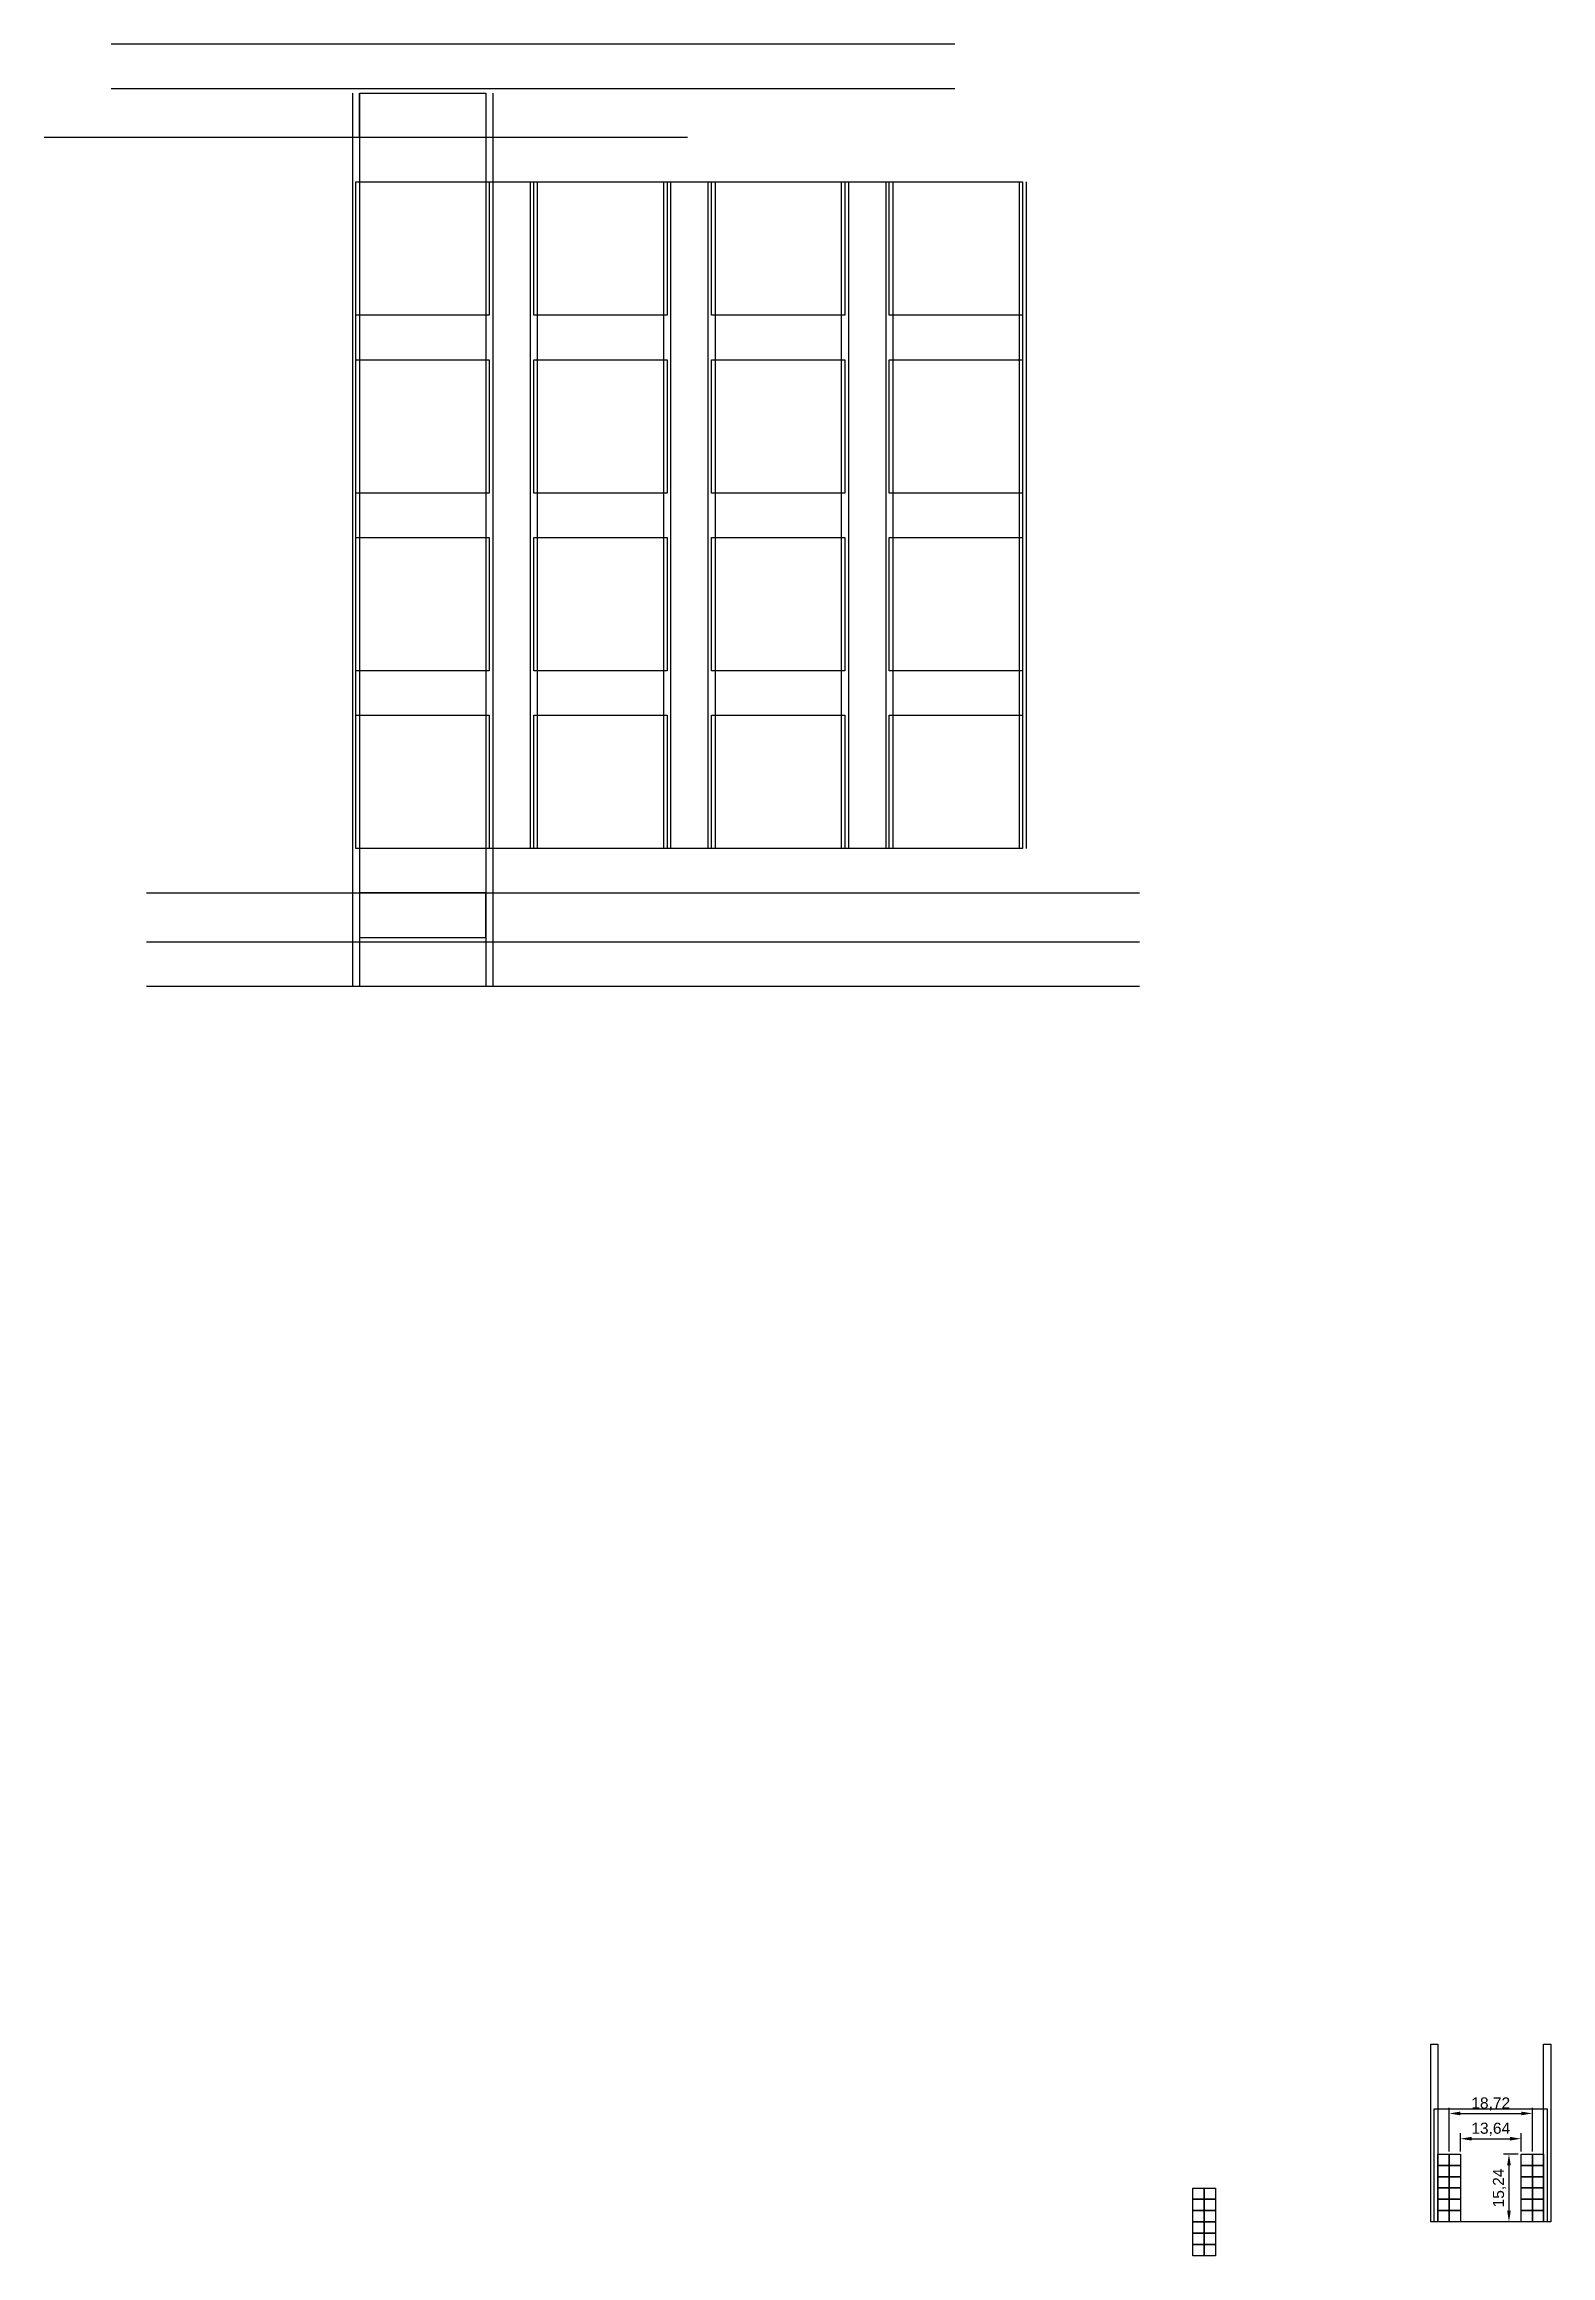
# Model space of a CAD drawing. Header units: millimetres. Extents: x -70 to 269, y -317 to 181.
import ezdxf

# ---------------------------------------------------------------- set-up
doc = ezdxf.new("R2010")
doc.units = ezdxf.units.MM
for name, color, linetype in [('endblocks', 7, 'Continuous'), ('light', 2, 'Continuous'), ('middle', 7, 'Continuous'), ('middle_shelf', 7, 'Continuous'), ('pcbs', 7, 'Continuous'), ('substrates', 7, 'Continuous')]:
    doc.layers.add(name, color=color, linetype=linetype)
doc.styles.get("Standard").update_dxf_attribs({"font": 'arial.ttf'})
doc.dimstyles.new('ISO-25', dxfattribs={"dimtxt": 2.5, "dimasz": 2.5, "dimexe": 1.25, "dimexo": 0.625, "dimtad": 1, "dimtxsty": 'Standard', "dimcen": -2.5, "dimadec": 0, "dimazin": 0, "dimtfac": 1, "dimtmove": 0, "dimatfit": 3, "dimfxl": 1, "dimarcsym": 0})

# ---------------------------------------------------------------- blocks, each defined once
blk = doc.blocks.new('*D10')
at = {"layer": 'Defpoints', "color": 0}
for p in [(262.17, -290.35), (248.53, -293.81), (262.17, -293.81)]:
    blk.add_point(p, dxfattribs=at)
at = {"layer": 'endblocks', "color": 0, "lineweight": -2}
for p, q in [((248.53, -293.19), (248.53, -289.1)), ((251.03, -290.35), (259.67, -290.35)), ((262.17, -293.19), (262.17, -289.1))]:
    blk.add_line(p, q, dxfattribs=at)
at = {"layer": 'endblocks', "color": 0}
for points in [[(251.03, -289.93), (251.03, -290.76), (248.53, -290.35)], [(259.67, -290.76), (259.67, -289.93), (262.17, -290.35)]]:
    blk.add_solid(points, dxfattribs=at)
at = {"layer": 'endblocks', "color": 0, "insert": (255.35, -288.22), "char_height": 2.5, "attachment_point": 5}
blk.add_mtext('13,64', dxfattribs=at)
blk = doc.blocks.new('*D11')
at = {"layer": 'Defpoints', "color": 0}
for p in [(262.17, -293.81), (259.45, -309.05), (262.17, -309.05)]:
    blk.add_point(p, dxfattribs=at)
at = {"layer": 'endblocks', "color": 0, "lineweight": -2}
for p, q in [((261.55, -293.81), (258.2, -293.81)), ((259.45, -296.31), (259.45, -306.55)), ((261.55, -309.05), (258.2, -309.05))]:
    blk.add_line(p, q, dxfattribs=at)
at = {"layer": 'endblocks', "color": 0}
for points in [[(259.86, -296.31), (259.03, -296.31), (259.45, -293.81)], [(259.03, -306.55), (259.86, -306.55), (259.45, -309.05)]]:
    blk.add_solid(points, dxfattribs=at)
at = {"layer": 'endblocks', "color": 0, "insert": (257.32, -301.43), "char_height": 2.5, "attachment_point": 5, "rotation": 90}
blk.add_mtext('15,24', dxfattribs=at)
blk = doc.blocks.new('*D12')
at = {"layer": 'Defpoints', "color": 0}
for p in [(264.71, -284.66), (245.99, -293.81), (264.71, -293.81)]:
    blk.add_point(p, dxfattribs=at)
at = {"layer": 'endblocks', "color": 0, "lineweight": -2}
for p, q in [((245.99, -293.19), (245.99, -283.41)), ((264.71, -293.19), (264.71, -283.41)), ((248.49, -284.66), (262.21, -284.66))]:
    blk.add_line(p, q, dxfattribs=at)
at = {"layer": 'endblocks', "color": 0}
for points in [[(248.49, -284.25), (248.49, -285.08), (245.99, -284.66)], [(262.21, -285.08), (262.21, -284.25), (264.71, -284.66)]]:
    blk.add_solid(points, dxfattribs=at)
at = {"layer": 'endblocks', "color": 0, "insert": (255.35, -282.54), "char_height": 2.5, "attachment_point": 5}
blk.add_mtext('18,72', dxfattribs=at)

msp = doc.modelspace()

# ---------------------------------------------------------------- linework, layer by layer
at = {"layer": 'endblocks'}
for points in [[(0.8, 160), (0.8, 170), (29.2, 170), (29.2, 160)], [(0.8, -10), (0.8, -20), (29.2, -20), (29.2, -10)], [(241.855, -309.053), (241.855, -269.053), (243.455, -269.053), (243.455, -309.053)], [(267.255, -309.053), (267.255, -269.053), (268.855, -269.053), (268.855, -309.053)], [(242.655, -309.053), (242.655, -283.653), (268.055, -283.653), (268.055, -309.053)], [(243.455, -296.353), (243.455, -293.813), (245.995, -293.813), (245.995, -296.353)], [(243.455, -298.893), (243.455, -296.353), (245.995, -296.353), (245.995, -298.893)], [(245.995, -296.353), (245.995, -293.813), (248.535, -293.813), (248.535, -296.353)], [(245.995, -298.893), (245.995, -296.353), (248.535, -296.353), (248.535, -298.893)], [(262.175, -296.353), (262.175, -293.813), (264.715, -293.813), (264.715, -296.353)], [(262.175, -298.893), (262.175, -296.353), (264.715, -296.353), (264.715, -298.893)], [(264.715, -296.353), (264.715, -293.813), (267.255, -293.813), (267.255, -296.353)], [(264.715, -298.893), (264.715, -296.353), (267.255, -296.353), (267.255, -298.893)], [(188.305, -303.987), (188.305, -301.447), (190.845, -301.447), (190.845, -303.987)], [(190.845, -303.987), (190.845, -301.447), (193.385, -301.447), (193.385, -303.987)], [(243.455, -301.433), (243.455, -298.893), (245.995, -298.893), (245.995, -301.433)], [(243.455, -303.973), (243.455, -301.433), (245.995, -301.433), (245.995, -303.973)], [(245.995, -301.433), (245.995, -298.893), (248.535, -298.893), (248.535, -301.433)], [(245.995, -303.973), (245.995, -301.433), (248.535, -301.433), (248.535, -303.973)], [(262.175, -301.433), (262.175, -298.893), (264.715, -298.893), (264.715, -301.433)], [(262.175, -303.973), (262.175, -301.433), (264.715, -301.433), (264.715, -303.973)], [(264.715, -301.433), (264.715, -298.893), (267.255, -298.893), (267.255, -301.433)], [(264.715, -303.973), (264.715, -301.433), (267.255, -301.433), (267.255, -303.973)], [(188.305, -306.527), (188.305, -303.987), (190.845, -303.987), (190.845, -306.527)], [(188.305, -309.067), (188.305, -306.527), (190.845, -306.527), (190.845, -309.067)], [(190.845, -306.527), (190.845, -303.987), (193.385, -303.987), (193.385, -306.527)], [(190.845, -309.067), (190.845, -306.527), (193.385, -306.527), (193.385, -309.067)], [(243.455, -306.513), (243.455, -303.973), (245.995, -303.973), (245.995, -306.513)], [(243.455, -309.053), (243.455, -306.513), (245.995, -306.513), (245.995, -309.053)], [(245.995, -306.513), (245.995, -303.973), (248.535, -303.973), (248.535, -306.513)], [(245.995, -309.053), (245.995, -306.513), (248.535, -306.513), (248.535, -309.053)], [(262.175, -306.513), (262.175, -303.973), (264.715, -303.973), (264.715, -306.513)], [(262.175, -309.053), (262.175, -306.513), (264.715, -306.513), (264.715, -309.053)], [(264.715, -306.513), (264.715, -303.973), (267.255, -303.973), (267.255, -306.513)], [(264.715, -309.053), (264.715, -306.513), (267.255, -306.513), (267.255, -309.053)], [(188.305, -311.607), (188.305, -309.067), (190.845, -309.067), (190.845, -311.607)], [(188.305, -314.147), (188.305, -311.607), (190.845, -311.607), (190.845, -314.147)], [(190.845, -311.607), (190.845, -309.067), (193.385, -309.067), (193.385, -311.607)], [(190.845, -314.147), (190.845, -311.607), (193.385, -311.607), (193.385, -314.147)], [(188.305, -316.687), (188.305, -314.147), (190.845, -314.147), (190.845, -316.687)], [(190.845, -316.687), (190.845, -314.147), (193.385, -314.147), (193.385, -316.687)]]:
    msp.add_lwpolyline(points, close=True, dxfattribs=at)
at = {"layer": 'light'}
msp.add_lwpolyline([(0, 0), (0, 150), (150, 150), (150, 0)], close=True, dxfattribs=at)
at = {"layer": 'middle'}
for p, q in [((134.726, 181), (-55.086, 181)), ((134.726, 171), (-55.086, 171)), ((-47.116, -21), (176.326, -21)), ((-47.116, -31), (176.326, -31))]:
    msp.add_line(p, q, dxfattribs=at)
at = {"layer": 'middle_shelf'}
for p, q in [((74.642, 160), (-70.14, 160)), ((-47.116, -10), (176.326, -10))]:
    msp.add_line(p, q, dxfattribs=at)
at = {"layer": 'pcbs'}
for p, q in [((-0.8, 170), (-0.8, -31)), ((0.8, 170), (0.8, -31)), ((29.2, 170), (29.2, -31)), ((30.8, 170), (30.8, -31)), ((39.2, 150), (39.2, 0)), ((40.8, 150), (40.8, 0)), ((69.2, 150), (69.2, 0)), ((70.8, 150), (70.8, 0)), ((79.2, 150), (79.2, 0)), ((80.8, 150), (80.8, 0)), ((109.2, 150), (109.2, 0)), ((110.8, 150), (110.8, 0)), ((119.2, 150), (119.2, 0)), ((120.8, 150), (120.8, 0)), ((149.2, 150), (149.2, 0)), ((150.8, 150), (150.8, 0))]:
    msp.add_line(p, q, dxfattribs=at)
at = {"layer": 'substrates'}
for points in [[(0, 120), (0, 150), (30, 150), (30, 120)], [(40, 120), (40, 150), (70, 150), (70, 120)], [(80, 120), (80, 150), (110, 150), (110, 120)], [(120, 120), (120, 150), (150, 150), (150, 120)], [(0, 80), (0, 110), (30, 110), (30, 80)], [(40, 80), (40, 110), (70, 110), (70, 80)], [(80, 80), (80, 110), (110, 110), (110, 80)], [(120, 80), (120, 110), (150, 110), (150, 80)], [(0, 40), (0, 70), (30, 70), (30, 40)], [(40, 40), (40, 70), (70, 70), (70, 40)], [(80, 40), (80, 70), (110, 70), (110, 40)], [(120, 40), (120, 70), (150, 70), (150, 40)], [(0, 0), (0, 30), (30, 30), (30, 0)], [(40, 0), (40, 30), (70, 30), (70, 0)], [(80, 0), (80, 30), (110, 30), (110, 0)], [(120, 0), (120, 30), (150, 30), (150, 0)]]:
    msp.add_lwpolyline(points, close=True, dxfattribs=at)

# ---------------------------------------------------------------- dimensions: what is measured, and where the dimension line sits
at = {"layer": 'endblocks'}
for base, p1, p2, picture, middle in [((264.715, -284.663), (245.995, -293.813), (264.715, -293.813), '*D12', (255.355, -282.535)), ((262.175, -290.348), (248.535, -293.813), (262.175, -293.813), '*D10', (255.355, -288.22))]:
    dim = msp.add_linear_dim(base=base, p1=p1, p2=p2, dimstyle='ISO-25', dxfattribs=at)
    dim.commit()
    dim.dimension.update_dxf_attribs({"geometry": picture, "text_midpoint": middle})
dim = msp.add_linear_dim(base=(259.447, -309.053), p1=(262.175, -293.813), p2=(262.175, -309.053), angle=90, dimstyle='ISO-25', dxfattribs=at)
dim.commit()
dim.dimension.update_dxf_attribs({"geometry": '*D11', "text_midpoint": (257.319, -301.433)})

doc.saveas('drawing.dxf')
